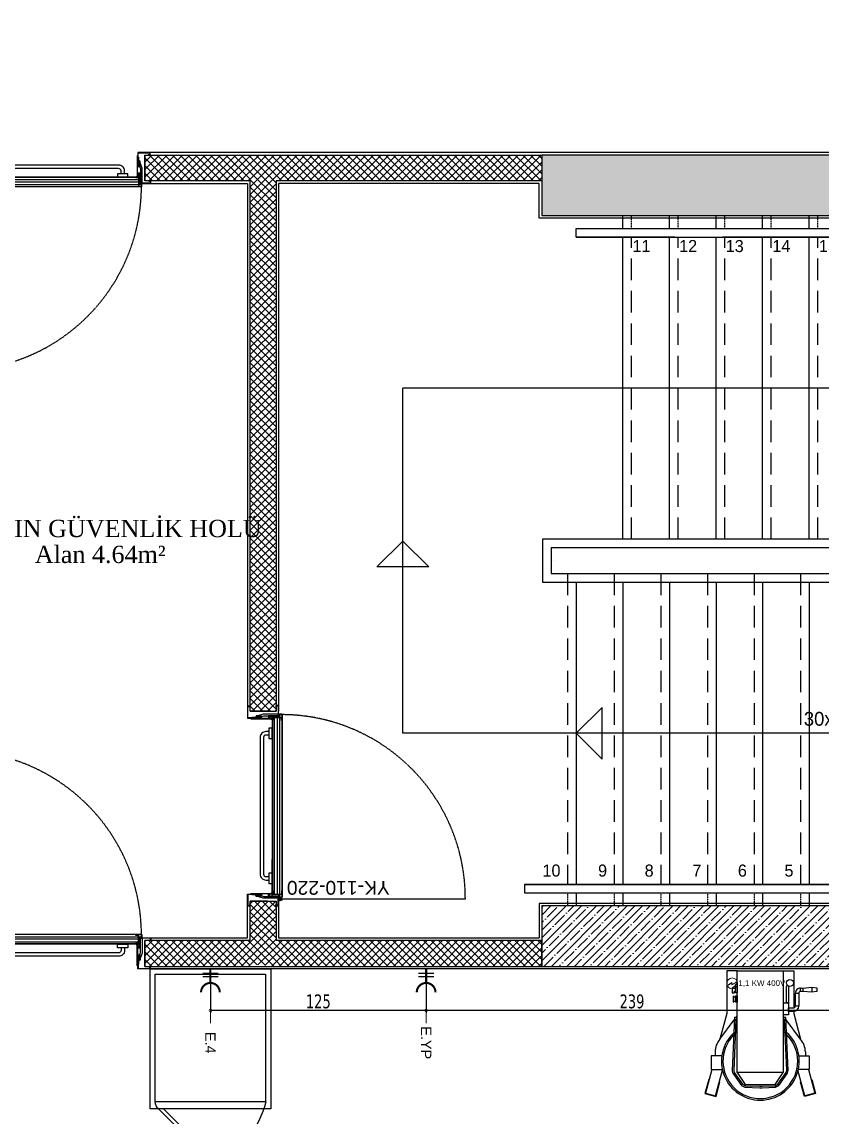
# Model space of a CAD drawing. Header units: millimetres. Extents: x -29311 to -3405, y 28913 to 42880.
# Drawn here: x -7176 to -6712, y 39760 to 40395 of the extents above; entities that cross this region are included whole.
import ezdxf
from ezdxf.enums import TextEntityAlignment as Align

# ---------------------------------------------------------------- set-up
doc = ezdxf.new("R2010")
doc.units = ezdxf.units.MM
doc.linetypes.add('HIDDEN', pattern=[0.375, 0.25, -0.125])
doc.linetypes.add('HIDDEN2', pattern=[0.1875, 0.125, -0.0625])
for name, color, linetype in [('1.2 mm sac', 7, 'Continuous'), ('A-BA', 1, 'Continuous'), ('A-DUVAR', 53, 'Continuous'), ('A-DUVAR-ALCIPAN', 9, 'Continuous'), ('A-DUVAR-TARAMA', 251, 'Continuous'), ('A-KAPI', 214, 'Continuous'), ('A-KAPI-AKSESUAR', 206, 'Continuous'), ('A-KAPI-METAL', 84, 'Continuous'), ('A-KAPI-PROFIL', 206, 'Continuous'), ('A-KORKULUK-KUPESTE', 206, 'Continuous'), ('A-MERDIVEN', 125, 'Continuous'), ('A-SIVA-IC', 97, 'Continuous'), ('A-YALITIM-ISI', 251, 'BATTING'), ('A-YAZI', 136, 'Continuous'), ('Kıtc-002 Çizgi', 7, 'Continuous'), ('Kıtc-011 Elk Tes Yazı 001', 1, 'Continuous'), ('Kıtc-014 Elk Tes İşaretler', 1, 'Continuous'), ('level', 10, 'Continuous'), ('stair', 3, 'Continuous'), ('symbol', 8, 'Continuous'), ('trace_down', 8, 'HIDDEN2'), ('yazı2', 9, 'Continuous')]:
    doc.layers.add(name, color=color, linetype=linetype)
for name, color, linetype, lineweight in [('BA_wall_gyps', 45, 'Continuous', 9), ('tarama-betonarme', 252, 'Continuous', 13), ('TES_ELK', 230, 'Continuous', 25)]:
    doc.layers.add(name, color=color, linetype=linetype, lineweight=lineweight)
doc.styles.add('antet', font='arial.ttf', dxfattribs={"oblique": 15, "height": 2.75})
doc.styles.add('Dimension Text', font='tahoma.ttf', dxfattribs={"width": 0.8})
doc.styles.add('HA_SMART', font='')
doc.styles.get("Standard").update_dxf_attribs({"font": 'arial.ttf'})
doc.styles.add('TESNO', font='romandtw.shx', dxfattribs={"height": 0.8})
doc.styles.add('YAZ', font='times.ttf', dxfattribs={"height": 0.12})
doc.styles.get('HA_SMART').set_extended_font_data('Sakkal Majalla')
doc.linetypes.add('BATTING', pattern='A,0.00254,-2.54,[134,ltypeshp.shx,S=2.54,R=0,X=-2.54,Y=0],-5.08,[134,ltypeshp.shx,S=2.54,R=180,X=2.54,Y=0],-2.54', length=10.16254)
doc.dimstyles.new('AYG-OLCU 1 to 2', dxfattribs={"dimtxt": 4, "dimasz": 3, "dimexe": 1.5, "dimexo": 1, "dimgap": 1, "dimtad": 1, "dimdec": 0, "dimdsep": 46, "dimtxsty": 'Dimension Text', "dimblk": 'DOTSMALL', "dimcen": 0, "dimclrd": 256, "dimclre": 256, "dimclrt": 256, "dimadec": 0, "dimazin": 0, "dimtfac": 1, "dimtdec": 0, "dimtofl": 0, "dimtmove": 1, "dimatfit": 3, "dimfxl": 1, "dimarcsym": 0})
pattern_1 = [(45, (-57572.966, 54657.0166), (-4.4194174, 4.4194174), []), (45, (-57568.547, 54657.0166), (-4.4194174, 4.4194174), [7.8125, -1.5625, 0, -1.5625])]
pattern_2 = [(45, (-57572.9662, 58858.546), (-2.2097087, 2.2097087), []), (135, (-57572.9662, 58858.546), (-2.2097087, -2.2097087), [])]

# ---------------------------------------------------------------- blocks, each defined once
blk = doc.blocks.new('KAPIYANGIN')
at = {"color": 8, "linetype": 'HIDDEN'}
blk.add_lwpolyline([(85085.65, 20208.57), (85192.35, 20208.57, 0.411438), (85086.66, 20315.27, 0.002371), (85085.65, 20315.28)], format="xyb", dxfattribs=at)
for radius in [1, 0.5, 0.4]:
    blk.add_circle((85085.12, 20208.45), radius)
at = {"linetype": 'ByBlock', "ltscale": 12}
blk.add_arc((85080.61, 20211.14), 0.0345, 188.58359, 255.41337, dxfattribs=at)
at = {"layer": '1.2 mm sac', "color": 0}
blk.add_line((85084.38, 20211.1), (85080.6, 20211.1), dxfattribs=at)
at = {"layer": 'A-DUVAR'}
for points in [[(85077.62, 20317.25), (85067.62, 20317.25)], [(85077.62, 20207.25), (85067.62, 20207.25)]]:
    blk.add_lwpolyline(points, dxfattribs=at)
at = {"layer": 'A-DUVAR-ALCIPAN', "linetype": 'ByBlock', "ltscale": 12}
for p, q in [((85081.77, 20211.3), (85081.77, 20313.6)), ((85084.77, 20211.3), (85084.77, 20315.3))]:
    blk.add_line(p, q, dxfattribs=at)
at = {"layer": 'A-KAPI-AKSESUAR', "ltscale": 12}
for points in [[(85078.42, 20305.45), (85076.82, 20305.45, 0.414214), (85073.42, 20302.05), (85073.42, 20222.85, 0.414214), (85076.82, 20219.45), (85078.42, 20219.45)], [(85078.42, 20303.45), (85076.82, 20303.45, 0.414214), (85075.42, 20302.05), (85075.42, 20222.85, 0.414214), (85076.82, 20221.45), (85078.42, 20221.45)]]:
    blk.add_lwpolyline(points, format="xyb", dxfattribs=at)
for points in [[(85080.42, 20301.45), (85080.42, 20307.45), (85078.42, 20307.45), (85078.42, 20301.45)], [(85080.42, 20217.45), (85080.42, 20223.45), (85078.42, 20223.45), (85078.42, 20217.45)]]:
    blk.add_lwpolyline(points, close=True, dxfattribs=at)
at = {"layer": 'A-KAPI-METAL'}
for p, q in [((85084.22, 20315.37), (85084.22, 20314.01)), ((85086.04, 20315.45), (85084.3, 20315.45)), ((85086.12, 20315.37), (85086.12, 20209.53)), ((85080.42, 20313.87), (85080.42, 20215.81)), ((85084.35, 20313.95), (85080.5, 20313.95)), ((85080.57, 20313.8), (85085.97, 20313.8)), ((85080.57, 20313.8), (85080.57, 20311.8)), ((85080.57, 20313.8), (85080.57, 20213.1)), ((85080.77, 20311.8), (85080.57, 20311.8)), ((85080.77, 20313.6), (85085.77, 20313.6)), ((85080.77, 20313.6), (85080.77, 20311.8)), ((85084.22, 20314.01), (85084.37, 20314.01)), ((85084.37, 20313.99), (85084.37, 20315.3)), ((85085.97, 20315.3), (85084.37, 20315.3)), ((85084.37, 20315.26), (85084.52, 20315.26)), ((85084.52, 20315.26), (85084.52, 20313.89)), ((85084.77, 20315.3), (85085.97, 20315.3)), ((85085.77, 20311.8), (85085.77, 20313.6)), ((85085.97, 20311.8), (85085.77, 20311.8)), ((85085.97, 20315.3), (85085.97, 20209.6)), ((85085.97, 20313.8), (85085.97, 20311.8)), ((85080.42, 20211.03), (85080.42, 20231.28)), ((85084.35, 20210.95), (85080.5, 20210.95)), ((85080.57, 20213.1), (85080.77, 20213.1)), ((85080.57, 20211.1), (85080.57, 20213.1)), ((85080.57, 20211.1), (85085.97, 20211.1)), ((85080.77, 20213.1), (85080.77, 20211.3)), ((85080.77, 20211.3), (85085.77, 20211.3)), ((85084.22, 20209.53), (85084.22, 20210.89)), ((85084.22, 20210.89), (85084.37, 20210.89)), ((85086.04, 20209.45), (85084.3, 20209.45)), ((85084.37, 20210.91), (85084.37, 20209.6)), ((85084.37, 20209.65), (85084.52, 20209.65)), ((85085.97, 20209.6), (85084.37, 20209.6)), ((85084.52, 20209.65), (85084.52, 20211.01)), ((85085.97, 20209.6), (85084.77, 20209.6)), ((85085.77, 20213.1), (85085.97, 20213.1)), ((85085.77, 20213.1), (85085.77, 20211.3)), ((85085.97, 20211.1), (85085.97, 20213.1))]:
    blk.add_line(p, q, dxfattribs=at)
for points in [[(85066.12, 20320.15), (85066.12, 20313.35, 0.414214), (85066.22, 20313.25), (85074.22, 20313.25), (85074.22, 20313.45), (85066.37, 20313.45, -0.414214), (85066.32, 20313.5), (85066.32, 20320, -0.414214), (85066.37, 20320.05), (85067.37, 20320.05, -0.414214), (85067.42, 20320), (85067.42, 20319.25), (85067.62, 20319.25), (85067.62, 20320.15, 0.414214), (85067.52, 20320.25), (85066.22, 20320.25, 0.414214)], [(85082.72, 20320.65, 0.414214), (85082.62, 20320.55), (85082.62, 20319.65), (85082.82, 20319.65), (85082.82, 20320.4, -0.414214), (85082.87, 20320.45), (85083.87, 20320.45, -0.414214), (85083.92, 20320.4), (85083.92, 20314.6, -0.414214), (85083.87, 20314.55), (85078.32, 20314.55, 0.414214), (85078.22, 20314.43), (85078.22, 20313.15, 0.414154), (85078.32, 20313.05), (85079.87, 20313.05), (85069.61, 20313.05), (85068.2, 20313.05), (85069.61, 20313.05), (85069.61, 20313.25), (85068.2, 20313.25, 1), (85068.2, 20312.85), (85079.9, 20312.85, 0.938583), (85079.87, 20313.25), (85078.47, 20313.25, -0.414214), (85078.42, 20313.3), (85078.42, 20314.3, -0.414214), (85078.47, 20314.35), (85084.02, 20314.35, 0.414214), (85084.12, 20314.45), (85084.12, 20320.55, 0.414214), (85084.02, 20320.65)], [(85066.12, 20204.35), (85066.12, 20211.15, -0.414214), (85066.22, 20211.25), (85074.22, 20211.25), (85074.22, 20211.05), (85066.37, 20211.05, 0.414214), (85066.32, 20211), (85066.32, 20204.5, 0.414214), (85066.37, 20204.45), (85067.37, 20204.45, 0.414214), (85067.42, 20204.5), (85067.42, 20205.25), (85067.62, 20205.25), (85067.62, 20204.35, -0.414214), (85067.52, 20204.25), (85066.22, 20204.25, -0.414214)], [(85082.72, 20204.25, -0.414214), (85082.62, 20204.35), (85082.62, 20205.25), (85082.82, 20205.25), (85082.82, 20204.5, 0.414214), (85082.87, 20204.45), (85083.87, 20204.45, 0.414214), (85083.92, 20204.5), (85083.92, 20209.9, 0.414214), (85083.87, 20209.95), (85078.42, 20209.95, -0.414214), (85078.32, 20210.08), (85078.32, 20211.35, -0.414154), (85078.42, 20211.45), (85079.87, 20211.45), (85069.61, 20211.45), (85068.2, 20211.45), (85069.61, 20211.45), (85069.61, 20211.25), (85068.2, 20211.25, -1), (85068.2, 20211.65), (85079.9, 20211.65, -0.938583), (85079.87, 20211.25), (85078.57, 20211.25, 0.414214), (85078.52, 20211.2), (85078.52, 20210.21, 0.414214), (85078.57, 20210.15), (85084.02, 20210.15, -0.414214), (85084.12, 20210.05), (85084.12, 20204.35, -0.414214), (85084.02, 20204.25)]]:
    blk.add_lwpolyline(points, format="xyb", close=True, dxfattribs=at)
for centre, radius, start, end in [((85084.3, 20315.37), 0.08, 90, 180), ((85086.04, 20315.37), 0.08, 0, 90), ((85080.5, 20313.87), 0.08, 90, 180), ((85084.33, 20314), 0.0478, 295.17194, 356.10948), ((85084.44, 20313.88), 0.0816, 267.71483, 4.03809), ((85080.5, 20211.03), 0.08, 180, 270), ((85084.3, 20209.53), 0.08, 180, 270), ((85084.33, 20210.91), 0.0478, 3.89052, 64.82806), ((85084.44, 20211.02), 0.0816, 355.96191, 92.28517), ((85086.04, 20209.53), 0.08, 270, 0)]:
    blk.add_arc(centre, radius, start, end, dxfattribs=at)
at = {"layer": 'A-KAPI-PROFIL'}
for points in [[(85075.22, 20315.61), (85072.17, 20314.51), (85071.11, 20314.51), (85071.11, 20313.51), (85072.34, 20313.51), (85075.56, 20314.66), (85083.92, 20314.66), (85083.92, 20315.61)], [(85075.22, 20208.9), (85072.17, 20210), (85071.11, 20210), (85071.11, 20211), (85072.34, 20211), (85075.56, 20209.84), (85083.92, 20209.84), (85083.92, 20208.9)]]:
    blk.add_lwpolyline(points, close=True, dxfattribs=at)
for points in [[(85068.8, 20313.61), (85068.8, 20313.51), (85070.37, 20313.51), (85071.73, 20314.29), (85074.11, 20314.29), (85074.11, 20313.59), (85074.21, 20313.59), (85074.21, 20314.39), (85071.71, 20314.39), (85070.35, 20313.61), (85068.8, 20313.61)], [(85068.8, 20210.9), (85068.8, 20211), (85070.37, 20211), (85071.73, 20210.21), (85074.11, 20210.21), (85074.11, 20210.91), (85074.21, 20210.91), (85074.21, 20210.11), (85071.71, 20210.11), (85070.35, 20210.9), (85068.8, 20210.9)]]:
    blk.add_lwpolyline(points, dxfattribs=at)
at = {"layer": 'A-KAPI-PROFIL', "color": 8}
for points in [[(85079.05, 20314.33, 0.414214), (85078.85, 20314.13), (85078.85, 20313.48, 0.414214), (85079.05, 20313.28), (85080.07, 20313.28), (85080.07, 20312.82), (85079.93, 20312.82, 1), (85079.93, 20312.62), (85080.22, 20312.62, 0.414214), (85080.32, 20312.72), (85080.32, 20313.85), (85080.32, 20314.13, 0.414214), (85080.12, 20314.33)], [(85079.05, 20211.23, 0.414214), (85078.85, 20211.03), (85078.85, 20210.38, 0.414214), (85079.05, 20210.18), (85080.12, 20210.18, 0.414214), (85080.32, 20210.38), (85080.32, 20211.78, 0.414214), (85080.22, 20211.88), (85079.93, 20211.88, 1), (85079.93, 20211.68), (85080.07, 20211.68), (85080.07, 20211.23)]]:
    blk.add_lwpolyline(points, format="xyb", close=True, dxfattribs=at)
at = {"layer": 'A-YALITIM-ISI', "linetype": 'BATTING', "ltscale": 0.001}
blk.add_line((85083.27, 20313.6), (85083.27, 20211.3), dxfattribs=at)
at = {"layer": 'DEFPOINTS', "linetype": 'ByBlock', "ltscale": 12}
for p, q in [((85067.62, 20317.25), (85082.62, 20317.25)), ((85067.62, 20207.25), (85082.62, 20207.25))]:
    blk.add_line(p, q, dxfattribs=at)
at = {"layer": 'level', "insert": (85088.92, 20210.94), "char_height": 8, "width": 57.5362, "attachment_point": 3, "rotation": 180}
blk.add_mtext('YK-110-220', dxfattribs=at)
blk = doc.blocks.new('YANGIN KAPISII')
at = {"color": 8, "linetype": 'HIDDEN'}
blk.add_lwpolyline([(84749.46, 15361.45), (84749.46, 15468.15, -0.411438), (84856.16, 15362.46, -0.002371), (84856.17, 15361.45)], format="xyb", dxfattribs=at)
for radius in [1, 0.5, 0.4]:
    blk.add_circle((84749.34, 15360.92), radius)
at = {"linetype": 'ByBlock', "ltscale": 12}
blk.add_arc((84752.03, 15356.41), 0.0345, 194.58663, 261.41641, dxfattribs=at)
at = {"layer": '1.2 mm sac', "color": 0}
blk.add_line((84751.99, 15360.18), (84751.99, 15356.4), dxfattribs=at)
at = {"layer": 'A-DUVAR'}
for points in [[(84748.14, 15353.42), (84748.14, 15343.42)], [(84858.14, 15353.42), (84858.14, 15343.42)]]:
    blk.add_lwpolyline(points, dxfattribs=at)
at = {"layer": 'A-DUVAR-ALCIPAN', "linetype": 'ByBlock', "ltscale": 12}
for p, q in [((84752.19, 15360.57), (84856.19, 15360.57)), ((84752.19, 15357.57), (84854.49, 15357.57))]:
    blk.add_line(p, q, dxfattribs=at)
at = {"layer": 'A-KAPI-AKSESUAR', "ltscale": 12}
for points in [[(84758.34, 15356.22), (84764.34, 15356.22), (84764.34, 15354.22), (84758.34, 15354.22)], [(84842.34, 15356.22), (84848.34, 15356.22), (84848.34, 15354.22), (84842.34, 15354.22)]]:
    blk.add_lwpolyline(points, close=True, dxfattribs=at)
for points in [[(84846.34, 15354.22), (84846.34, 15352.62, -0.414214), (84842.94, 15349.22), (84763.74, 15349.22, -0.414214), (84760.34, 15352.62), (84760.34, 15354.22)], [(84844.34, 15354.22), (84844.34, 15352.62, -0.414214), (84842.94, 15351.22), (84763.74, 15351.22, -0.414214), (84762.34, 15352.62), (84762.34, 15354.22)]]:
    blk.add_lwpolyline(points, format="xyb", dxfattribs=at)
at = {"layer": 'A-KAPI-METAL'}
for p, q in [((84750.34, 15361.84), (84750.34, 15360.1)), ((84856.26, 15361.92), (84750.42, 15361.92)), ((84856.19, 15361.77), (84750.49, 15361.77)), ((84750.49, 15361.77), (84750.49, 15360.57)), ((84750.49, 15361.77), (84750.49, 15360.17)), ((84750.54, 15360.17), (84750.54, 15360.32)), ((84750.54, 15360.32), (84751.91, 15360.32)), ((84751.99, 15356.37), (84751.99, 15361.77)), ((84751.99, 15361.77), (84753.99, 15361.77)), ((84752.19, 15356.57), (84752.19, 15361.57)), ((84753.99, 15361.57), (84752.19, 15361.57)), ((84753.99, 15361.57), (84753.99, 15361.77)), ((84854.69, 15361.77), (84852.69, 15361.77)), ((84852.69, 15361.77), (84852.69, 15361.57)), ((84852.69, 15361.57), (84854.49, 15361.57)), ((84854.49, 15356.57), (84854.49, 15361.57)), ((84854.69, 15356.37), (84854.69, 15361.77)), ((84856.15, 15360.32), (84854.78, 15360.32)), ((84856.15, 15360.17), (84856.15, 15360.32)), ((84856.19, 15360.57), (84856.19, 15361.77)), ((84856.19, 15361.77), (84856.19, 15360.17)), ((84856.34, 15361.84), (84856.34, 15360.1)), ((84750.42, 15360.02), (84751.78, 15360.02)), ((84751.8, 15360.17), (84750.49, 15360.17)), ((84751.78, 15360.02), (84751.78, 15360.17)), ((84751.84, 15360.15), (84751.84, 15356.3)), ((84751.92, 15356.22), (84772.17, 15356.22)), ((84751.99, 15356.37), (84753.99, 15356.37)), ((84753.99, 15356.57), (84752.19, 15356.57)), ((84753.99, 15356.37), (84753.99, 15356.57)), ((84854.69, 15356.37), (84753.99, 15356.37)), ((84854.76, 15356.22), (84756.71, 15356.22)), ((84854.49, 15356.57), (84852.69, 15356.57)), ((84852.69, 15356.57), (84852.69, 15356.37)), ((84854.69, 15356.37), (84852.69, 15356.37)), ((84854.84, 15360.15), (84854.84, 15356.3)), ((84854.88, 15360.17), (84856.19, 15360.17)), ((84854.9, 15360.02), (84854.9, 15360.17)), ((84856.26, 15360.02), (84854.9, 15360.02))]:
    blk.add_line(p, q, dxfattribs=at)
for points in [[(84745.14, 15358.52, 0.414214), (84745.24, 15358.42), (84746.14, 15358.42), (84746.14, 15358.62), (84745.39, 15358.62, -0.414214), (84745.34, 15358.67), (84745.34, 15359.67, -0.414214), (84745.39, 15359.72), (84750.79, 15359.72, -0.414214), (84750.84, 15359.67), (84750.84, 15354.22, 0.414214), (84750.97, 15354.12), (84752.24, 15354.12, 0.414154), (84752.34, 15354.22), (84752.34, 15355.67), (84752.34, 15345.41), (84752.34, 15344), (84752.34, 15345.41), (84752.14, 15345.41), (84752.14, 15344, 1), (84752.54, 15344), (84752.54, 15355.7, 0.938583), (84752.14, 15355.67), (84752.14, 15354.37, -0.414214), (84752.09, 15354.32), (84751.1, 15354.32, -0.414214), (84751.04, 15354.37), (84751.04, 15359.82, 0.414214), (84750.94, 15359.92), (84745.24, 15359.92, 0.414214), (84745.14, 15359.82)], [(84861.54, 15358.52, -0.414214), (84861.44, 15358.42), (84860.54, 15358.42), (84860.54, 15358.62), (84861.29, 15358.62, 0.414214), (84861.34, 15358.67), (84861.34, 15359.67, 0.414214), (84861.29, 15359.72), (84855.49, 15359.72, 0.414214), (84855.44, 15359.67), (84855.44, 15354.12, -0.414214), (84855.32, 15354.02), (84854.04, 15354.02, -0.414154), (84853.94, 15354.12), (84853.94, 15355.67), (84853.94, 15345.41), (84853.94, 15344), (84853.94, 15345.41), (84854.14, 15345.41), (84854.14, 15344, -1), (84853.74, 15344), (84853.74, 15355.7, -0.938583), (84854.14, 15355.67), (84854.14, 15354.27, 0.414214), (84854.19, 15354.22), (84855.19, 15354.22, 0.414214), (84855.24, 15354.27), (84855.24, 15359.82, -0.414214), (84855.34, 15359.92), (84861.44, 15359.92, -0.414214), (84861.54, 15359.82)], [(84745.24, 15341.92), (84752.04, 15341.92, 0.414214), (84752.14, 15342.02), (84752.14, 15350.01), (84751.94, 15350.01), (84751.94, 15342.17, -0.414214), (84751.89, 15342.12), (84745.39, 15342.12, -0.414214), (84745.34, 15342.17), (84745.34, 15343.17, -0.414214), (84745.39, 15343.22), (84746.14, 15343.22), (84746.14, 15343.42), (84745.24, 15343.42, 0.414214), (84745.14, 15343.32), (84745.14, 15342.02, 0.414214)], [(84861.04, 15341.92), (84854.24, 15341.92, -0.414214), (84854.14, 15342.02), (84854.14, 15350.01), (84854.34, 15350.01), (84854.34, 15342.17, 0.414214), (84854.39, 15342.12), (84860.89, 15342.12, 0.414214), (84860.94, 15342.17), (84860.94, 15343.17, 0.414214), (84860.89, 15343.22), (84860.14, 15343.22), (84860.14, 15343.42), (84861.04, 15343.42, -0.414214), (84861.14, 15343.32), (84861.14, 15342.02, -0.414214)]]:
    blk.add_lwpolyline(points, format="xyb", close=True, dxfattribs=at)
for centre, radius, start, end in [((84750.42, 15361.84), 0.08, 90, 180), ((84751.91, 15360.24), 0.0816, 357.71483, 94.03809), ((84854.77, 15360.24), 0.0816, 85.96191, 182.28517), ((84856.26, 15361.84), 0.08, 0, 90), ((84750.42, 15360.1), 0.08, 180, 270), ((84751.8, 15360.13), 0.0478, 25.17194, 86.10948), ((84751.92, 15356.3), 0.08, 180, 270), ((84854.76, 15356.3), 0.08, 270, 0), ((84854.89, 15360.13), 0.0478, 93.89052, 154.82806), ((84856.26, 15360.1), 0.08, 270, 0)]:
    blk.add_arc(centre, radius, start, end, dxfattribs=at)
at = {"layer": 'A-KAPI-PROFIL'}
for points in [[(84749.79, 15351.02), (84750.89, 15347.97), (84750.89, 15346.91), (84751.89, 15346.91), (84751.89, 15348.14), (84750.73, 15351.36), (84750.73, 15359.72), (84749.79, 15359.72)], [(84856.5, 15351.02), (84855.4, 15347.97), (84855.4, 15346.91), (84854.4, 15346.91), (84854.4, 15348.14), (84855.56, 15351.36), (84855.56, 15359.72), (84856.5, 15359.72)]]:
    blk.add_lwpolyline(points, close=True, dxfattribs=at)
at = {"layer": 'A-KAPI-PROFIL', "color": 8}
for points in [[(84752.12, 15354.85, -0.414214), (84751.92, 15354.65), (84751.27, 15354.65, -0.414214), (84751.07, 15354.85), (84751.07, 15355.92, -0.414214), (84751.27, 15356.12), (84752.67, 15356.12, -0.414214), (84752.77, 15356.02), (84752.77, 15355.72, -1), (84752.57, 15355.72), (84752.57, 15355.87), (84752.12, 15355.87)], [(84855.22, 15354.85, -0.414214), (84855.02, 15354.65), (84854.37, 15354.65, -0.414214), (84854.17, 15354.85), (84854.17, 15355.87), (84853.72, 15355.87), (84853.72, 15355.72, -1), (84853.52, 15355.72), (84853.52, 15356.02, -0.414214), (84853.62, 15356.12), (84854.74, 15356.12), (84855.02, 15356.12, -0.414214), (84855.22, 15355.92)]]:
    blk.add_lwpolyline(points, format="xyb", close=True, dxfattribs=at)
at = {"layer": 'A-KAPI-PROFIL'}
for points in [[(84751.79, 15344.6), (84751.89, 15344.6), (84751.89, 15346.17), (84751.11, 15347.53), (84751.11, 15349.91), (84751.81, 15349.91), (84751.81, 15350.01), (84751.01, 15350.01), (84751.01, 15347.51), (84751.79, 15346.15), (84751.79, 15344.6)], [(84854.5, 15344.6), (84854.4, 15344.6), (84854.4, 15346.17), (84855.18, 15347.53), (84855.18, 15349.91), (84854.48, 15349.91), (84854.48, 15350.01), (84855.28, 15350.01), (84855.28, 15347.51), (84854.5, 15346.15), (84854.5, 15344.6)]]:
    blk.add_lwpolyline(points, dxfattribs=at)
at = {"layer": 'A-YALITIM-ISI', "linetype": 'BATTING', "ltscale": 0.001}
blk.add_line((84854.49, 15359.07), (84752.19, 15359.07), dxfattribs=at)
at = {"layer": 'DEFPOINTS', "linetype": 'ByBlock', "ltscale": 12}
for p, q in [((84748.14, 15343.42), (84748.14, 15358.42)), ((84858.14, 15343.42), (84858.14, 15358.42))]:
    blk.add_line(p, q, dxfattribs=at)
at = {"layer": 'level', "insert": (84751.83, 15364.72), "char_height": 8, "width": 13.9869, "attachment_point": 9, "rotation": 270}
blk.add_mtext('YK-110-220', dxfattribs=at)
blk = doc.blocks.new('oking')
at = {"layer": 'symbol'}
for p, q in [((99299.11, 28222.37), (99299.11, 28192.37)), ((99299.11, 28222.37), (99314.11, 28207.37)), ((99314.11, 28207.37), (99299.11, 28192.37))]:
    blk.add_line(p, q, dxfattribs=at)
blk = doc.blocks.new('3r3')
at = {"layer": 'A-KORKULUK-KUPESTE'}
for p, q in [((1081, 223.75), (1081, 228.75)), ((1138, 223.75), (1081, 223.75)), ((1381, 223.75), (1166, 223.75)), ((1051, -151.25), (1051, -156.25)), ((1351, -151.25), (1051, -151.25))]:
    blk.add_line(p, q, dxfattribs=at)
for points in [[(1081, 228.75), (1381, 228.75)], [(1081, 223.75), (1381, 223.75)], [(1051, -151.25), (1351, -151.25)], [(1051, -156.25), (1351, -156.25)]]:
    blk.add_lwpolyline(points, dxfattribs=at)
for points in [[(1061.5, 23.75), (1370.5, 23.75), (1370.5, 48.75), (1061.5, 48.75)], [(1066.5, 28.75), (1365.5, 28.75), (1365.5, 43.75), (1066.5, 43.75)]]:
    blk.add_lwpolyline(points, close=True, dxfattribs=at)
at = {"layer": 'A-MERDIVEN'}
for p, q in [((1108, 228.75), (1108, 236.25)), ((1135, 228.75), (1135, 236.25)), ((1162, 228.75), (1162, 236.25)), ((1108, 48.75), (1108, 223.75)), ((1135, 48.75), (1135, 223.75)), ((1162, 48.75), (1162, 223.75)), ((1189, 48.75), (1189, 223.75)), ((1216, 48.75), (1216, 223.75)), ((1081, 23.75), (1081, -151.25)), ((1108, 23.75), (1108, -151.25)), ((1135, 23.75), (1135, -151.25)), ((1162, 23.75), (1162, -151.25)), ((1189, 23.75), (1189, -151.25)), ((1216, 23.75), (1216, -151.25)), ((1081, -156.25), (1081, -163.75)), ((1108, -156.25), (1108, -163.75)), ((1135, -156.25), (1135, -163.75)), ((1162, -156.25), (1162, -163.75)), ((1189, -156.25), (1189, -163.75)), ((1216, -156.25), (1216, -163.75))]:
    blk.add_line(p, q, dxfattribs=at)
at = {"layer": 'stair'}
blk.add_line((1068, 36.25), (1068, 36.25), dxfattribs=at)
at = {"layer": 'symbol'}
for p, q in [((980.5, -63.75), (980.5, 136.25)), ((1451.19, 136.25), (980.5, 136.25)), ((1451.19, -63.75), (980.5, -63.75))]:
    blk.add_line(p, q, dxfattribs=at)
at = {"layer": 'trace_down'}
for p, q in [((1113, 228.75), (1113, 236.25)), ((1113, 228.75), (1113, 236.25)), ((1140, 228.75), (1140, 236.25)), ((1167, 228.75), (1167, 236.25)), ((1194, 228.75), (1194, 236.25)), ((1221, 228.75), (1221, 236.25)), ((1076, -156.25), (1076, -163.75)), ((1103, -156.25), (1103, -163.75)), ((1130, -156.25), (1130, -163.75)), ((1157, -156.25), (1157, -163.75)), ((1184, -156.25), (1184, -163.75)), ((1211, -156.25), (1211, -163.75))]:
    blk.add_line(p, q, dxfattribs=at)
at = {"layer": 'trace_down', "ltscale": 100}
for p, q in [((1189, 228.75), (1189, 236.25)), ((1216, 228.75), (1216, 236.25)), ((1113, 48.75), (1113, 223.75)), ((1140, 48.75), (1140, 223.75)), ((1167, 48.75), (1167, 223.75)), ((1194, 48.75), (1194, 223.75)), ((1221, 48.75), (1221, 223.75)), ((1076, 28.75), (1076, -151.25)), ((1103, 28.75), (1103, -151.25)), ((1130, 28.75), (1130, -151.25)), ((1157, 28.75), (1157, -151.25)), ((1184, 28.75), (1184, -151.25)), ((1211, 28.75), (1211, -151.25))]:
    blk.add_line(p, q, dxfattribs=at)
at = {"layer": 'symbol', "xscale": -1, "rotation": 270}
blk.add_blockref('oking', (-27226.87, -99266.51), dxfattribs=at)
at = {"layer": 'symbol', "rotation": 180}
blk.add_blockref('oking', (100395.11, 28143.62), dxfattribs=at)
at = {"layer": 'yazı2', "attachment_point": 3, "style": 'HA_SMART'}
for s, insert, char_height, width in [('12', (1151.03, 222.03), 7, 10.5859), ('13', (1178.03, 222.03), 7, 10.5859), ('11', (1124.03, 222.03), 7, 10.5859), ('14', (1205.03, 222.03), 7, 10.5859), ('15', (1232.03, 222.03), 7, 10.5859), ('30x27x16.6', (1268.18, -51.35), 8, 63.7114), ('10', (1071.84, -139.77), 7, 10.5859), ('9', (1098.84, -139.77), 7, 10.5859), ('8', (1125.84, -139.77), 7, 10.5859), ('7', (1153.51, -139.77), 7, 10.5859), ('6', (1179.84, -139.77), 7, 10.5859), ('5', (1206.84, -139.77), 7, 10.5859)]:
    blk.add_mtext(s, dxfattribs=dict(at, insert=insert, char_height=char_height, width=width))
blk = doc.blocks.new('A$C29431E44')
at = {"layer": 'Kıtc-014 Elk Tes İşaretler', "linetype": 'Continuous', "lineweight": 0}
for p, q in [((2.9, 3.66), (0.96, 2.3)), ((0.96, 2.3), (1, 2.21)), ((1, 2.21), (2.81, 3.48)), ((2.81, 3.48), (2.9, 2.31)), ((3, 2.49), (2.9, 3.66)), ((2.9, 2.31), (5.24, 3.52)), ((5.18, 3.62), (3, 2.49)), ((5.66, 3.81), (5.09, 3.77)), ((5.09, 3.77), (5.17, 3.64)), ((5.17, 3.64), (5.34, 3.36)), ((5.24, 3.52), (5.19, 3.62)), ((5.34, 3.36), (5.66, 3.81))]:
    blk.add_line(p, q, dxfattribs=at)
blk.add_circle((3.16, 3.16), 3.16, dxfattribs=at)
blk = doc.blocks.new('A$C0462114B')
at = {"layer": 'Kıtc-002 Çizgi'}
for p, q in [((47.17, 56.39), (47.17, 65.69)), ((48.32, 65.34), (48.32, 56.39)), ((61.89, 65.33), (61.89, 62.47)), ((48.32, 56.39), (47.17, 56.39)), ((8.68, 35.27), (17, 46.43)), ((18.03, 47.81), (18.61, 48.58)), ((45.95, 47.84), (45.39, 48.58)), ((46.94, 47.84), (45.39, 47.84)), ((46.08, 46.94), (45.39, 46.94)), ((55.32, 35.27), (47, 46.43)), ((5.81, 27.91), (5.81, 25.71)), ((58.19, 27.91), (58.19, 25.71)), ((2.18, 11.99), (0, 3.77)), ((2.47, 11.91), (2.18, 11.99)), ((6.38, 2.07), (8.57, 10.3)), ((8.57, 10.3), (8.28, 10.37)), ((55.43, 10.3), (55.72, 10.37)), ((57.62, 2.07), (55.43, 10.3)), ((61.53, 11.91), (61.82, 11.99)), ((61.82, 11.99), (64, 3.77)), ((0, 3.77), (6.38, 2.07)), ((64, 3.77), (57.62, 2.07))]:
    blk.add_line(p, q, dxfattribs=at)
for points in [[(18.61, 74.81), (12.61, 74.81), (12.61, 50.09), (8.68, 35.27)], [(45.39, 74.81), (51.39, 74.81), (51.39, 53.39)], [(17.62, 65.85), (17.32, 65.85), (15.72, 64.83), (15.72, 62.15), (17.12, 62.15), (17.12, 63.15), (17.62, 63.15)], [(47.17, 65.69), (47.66, 66.61)], [(48.67, 65.97), (48.32, 65.34)], [(56.69, 64.85), (61.89, 65.33), (64.75, 64.95), (64.75, 62.85), (61.89, 62.47), (56.69, 62.95)], [(16.52, 59.84), (16.52, 60.3), (16.42, 60.3), (16.32, 59.6), (16.32, 57.39), (16.42, 56.69), (16.52, 56.69), (16.52, 57.15)], [(51.39, 51.39), (48.32, 51.39), (48.32, 53.39), (51.39, 53.39)], [(51.39, 51.39), (51.39, 50.09), (55.32, 35.27)], [(18.58, 47.81), (17.06, 47.8), (15.73, 17.01), (16.18, 15.58), (21.21, 8.49), (23.16, 7.45), (31.72, 7.16), (33.06, 7.16), (40.84, 7.45), (42.79, 8.49), (47.82, 15.58), (48.27, 17.11), (46.94, 47.84)], [(18.59, 46.91), (17.92, 46.91), (16.64, 17.13), (17, 15.98), (21.82, 9.19), (23.4, 8.34), (31.73, 8.07), (33.05, 8.07), (40.6, 8.34), (42.18, 9.19), (47, 15.98), (47.36, 17.22), (46.08, 46.94)], [(9.74, 25.71), (3.66, 25.71), (3.66, 17.7), (10.04, 17.7)], [(54.41, 25.71), (60.34, 25.71), (60.34, 17.7), (53.92, 17.7)], [(4.01, 17.7), (0.35, 3.93)], [(0.35, 3.93), (6.16, 2.39), (10.12, 17.3)], [(18.61, 15.99), (23.37, 8.95), (40.66, 8.95), (45.39, 15.99)], [(63.65, 3.93), (57.84, 2.39), (53.86, 17.39)], [(59.99, 17.7), (63.65, 3.93)]]:
    blk.add_lwpolyline(points, dxfattribs=at)
for points in [[(18.61, 74.81), (45.39, 74.81), (45.39, 15.99), (18.61, 15.99)], [(18.61, 62.1), (17.62, 62.1), (17.62, 66.9), (18.61, 66.9)], [(55.35, 64.9), (56.69, 64.9), (56.69, 62.9), (55.35, 62.9)], [(17.62, 57.15), (16.52, 57.15), (16.52, 59.84), (17.62, 59.84)], [(17.62, 60.31), (18.61, 60.31), (18.61, 56.67), (17.62, 56.67)], [(52.39, 61.9), (54.35, 61.9), (54.35, 54.39), (52.39, 54.39)], [(48.32, 49.44), (45.43, 49.44), (45.43, 56.39), (48.32, 56.39)]]:
    blk.add_lwpolyline(points, close=True, dxfattribs=at)
blk.add_circle((49.2, 67.9), 2, dxfattribs=at)
for centre, radius, start, end in [((55.39, 61.9), 3, 89.9995, 179.99952), ((55.35, 61.9), 1, 89.99849, 179.99857), ((51.39, 54.39), 1, 269.99854, 359.99841), ((51.34, 54.39), 3, 270.80371, 0.00729), ((32.07, 22.54), 22.56, 133.02139, 47.49328), ((32.07, 22.54), 21.66, 128.44437, 132.05468), ((32.07, 22.54), 22.56, 126.65007, 129.84542), ((32.07, 22.54), 22.56, 50.643, 53.80263), ((32.07, 22.54), 21.66, 48.47236, 52.03845), ((16.9, 27.82), 11.09, 137.8443, 179.53647), ((32.07, 22.54), 21.66, 135.50145, 45.05909), ((47.1, 27.82), 11.09, 0.46353, 42.1557)]:
    blk.add_arc(centre, radius, start, end, dxfattribs=at)
at = {"layer": 'Kıtc-014 Elk Tes İşaretler'}
blk.add_blockref('A$C29431E44', (12.61, 64.46), dxfattribs=at)
at = {"layer": 'Kıtc-011 Elk Tes Yazı 001', "insert": (19.34, 69.45), "char_height": 3.3081, "attachment_point": 1}
blk.add_mtext_dynamic_manual_height_columns('{\\f@Arial Unicode MS|b0|i0|c162|p34;1,1 KW 400V }', width=31.2688, gutter_width=50, heights=[0], dxfattribs=at)
blk = doc.blocks.new('Frenox Depo Tipi Dolpa Tek Kapı')
for p, q in [((70, 81), (0, 81)), ((0, 81), (0, 0)), ((70, 0), (70, 81)), ((0, 0), (70, 0))]:
    blk.add_line(p, q)
at = {"color": 251}
for p, q in [((67, 78), (3, 78)), ((3, 78), (3, 4)), ((67, 4), (67, 78)), ((3, 4), (67, 4))]:
    blk.add_line(p, q, dxfattribs=at)
at = {"color": 251, "linetype": 'Continuous'}
for p, q in [((2.95, 4), (67.05, 4)), ((62.22, 0), (30.17, -32.06)), ((65.05, 0), (35.11, -29.94)), ((35.11, -29.94), (30.87, -31.35)), ((30.87, -31.35), (32.29, -32.76)), ((33.7, -28.52), (35.11, -29.94)), ((30.17, -32.06), (31.58, -33.47)), ((32.29, -32.76), (31.58, -33.47))]:
    blk.add_line(p, q, dxfattribs=at)
for centre, radius, start, end in [((59.94, 18.71), 58.86, 194.47769, 239.61296), ((61.96, 4.05), 5.1, 307.40324, 359.46666)]:
    blk.add_arc(centre, radius, start, end, dxfattribs=at)
blk = doc.blocks.new('MONO')
at = {"layer": 'TES_ELK', "linetype": 'Continuous', "const_width": 16}
blk.add_lwpolyline([(170680, 1124.4), (170680, 1124.4, -1), (170680, 1268.8)], format="xyb", dxfattribs=at)
at = {"layer": 'TES_ELK', "linetype": 'Continuous'}
for points, const_width in [([(170607.8, 1196.6), (170499.5, 1196.6)], 16), ([(170534.5, 1136.6), (170534.5, 1256.6)], 10), ([(170559.5, 1136.6), (170559.5, 1256.6)], 10)]:
    blk.add_lwpolyline(points, dxfattribs=dict(at, const_width=const_width))
at = {"layer": 'TES_ELK', "lineweight": 15}
blk.add_lwpolyline([(170919.5, 1196.6), (170669.5, 1196.6)], dxfattribs=at)
at = {"layer": 'TES_ELK', "linetype": 'Continuous', "style": 'TESNO', "width": 0.7}
blk.add_attdef('ENO', text='', height=80, rotation=180, dxfattribs=at).set_placement((171069.5, 1196.6, 10), align=Align.MIDDLE)
blk = doc.blocks.new('_DotSmall')
at = {"color": 0, "linetype": 'ByBlock', "const_width": 0.5}
blk.add_lwpolyline([(-0.0625, 0, 1), (0.0625, 0, 1)], format="xyb", close=True, dxfattribs=at)
blk = doc.blocks.new('*D384')
at = {"layer": 'DEFPOINTS', "color": 0, "transparency": 16777216}
for p in [(-6941.41, 39846.27), (-6702.82, 39847.08), (-6941.41, 39822.24)]:
    blk.add_point(p, dxfattribs=at)
at = {"layer": 'TES_ELK', "lineweight": -2, "transparency": 16777216}
for p, q in [((-6941.41, 39845.27), (-6941.41, 39820.74)), ((-6702.82, 39846.08), (-6702.82, 39820.74)), ((-6702.82, 39822.24), (-6941.41, 39822.24))]:
    blk.add_line(p, q, dxfattribs=at)
at = {"layer": 'TES_ELK', "lineweight": -2, "transparency": 16777216, "xscale": 3, "yscale": 3, "zscale": 3, "rotation": 180}
blk.add_blockref('_DotSmall', (-6941.41, 39822.24), dxfattribs=at)
at = {"layer": 'TES_ELK', "lineweight": -2, "transparency": 16777216, "xscale": 3, "yscale": 3, "zscale": 3}
blk.add_blockref('_DotSmall', (-6702.82, 39822.24), dxfattribs=at)
at = {"layer": 'TES_ELK', "transparency": 16777216, "insert": (-6822.12, 39827.4), "char_height": 8, "attachment_point": 5, "style": 'Dimension Text'}
blk.add_mtext('239', dxfattribs=at)
blk = doc.blocks.new('*D385')
at = {"layer": 'DEFPOINTS', "color": 0, "transparency": 16777216}
for p in [(-7066.41, 39846.27), (-6941.41, 39846.27), (-7066.41, 39822.24)]:
    blk.add_point(p, dxfattribs=at)
at = {"layer": 'TES_ELK', "lineweight": -2, "transparency": 16777216}
for p, q in [((-7066.41, 39845.27), (-7066.41, 39820.74)), ((-6941.41, 39845.27), (-6941.41, 39820.74)), ((-6941.41, 39822.24), (-7066.41, 39822.24))]:
    blk.add_line(p, q, dxfattribs=at)
at = {"layer": 'TES_ELK', "lineweight": -2, "transparency": 16777216, "xscale": 3, "yscale": 3, "zscale": 3, "rotation": 180}
blk.add_blockref('_DotSmall', (-7066.41, 39822.24), dxfattribs=at)
at = {"layer": 'TES_ELK', "lineweight": -2, "transparency": 16777216, "xscale": 3, "yscale": 3, "zscale": 3}
blk.add_blockref('_DotSmall', (-6941.41, 39822.24), dxfattribs=at)
at = {"layer": 'TES_ELK', "transparency": 16777216, "insert": (-7003.91, 39827.4), "char_height": 8, "attachment_point": 5, "style": 'Dimension Text'}
blk.add_mtext('125', dxfattribs=at)

msp = doc.modelspace()

# ---------------------------------------------------------------- hatches: boundary and pattern name
at = {"layer": 'A-DUVAR-TARAMA'}
h = msp.add_hatch(dxfattribs=at)
h.set_pattern_fill('ANSI37', color=256, scale=25, style=0)
h.set_pattern_definition([(315, (-57572.9662, 21306.9902), (-2.2097087, -2.2097087), []), (225, (-57572.9662, 21306.9902), (-2.2097087, 2.2097087), [])])
h.paths.add_polyline_path([(-7224.41, 40317.77), (-7214.41, 40317.77), (-7214.41, 40302.77), (-7224.41, 40302.77)])
h.paths.add_polyline_path([(-7104.41, 40317.77), (-7043.41, 40317.77), (-7043.41, 40302.77), (-7104.41, 40302.77)])
h = msp.add_hatch(dxfattribs=at)
h.set_pattern_fill('ANSI37', color=256, scale=25, style=0)
h.set_pattern_definition(pattern_2)
h.paths.add_polyline_path([(-7028.41, 40317.77), (-7028.41, 40302.77), (-6874.41, 40302.77), (-6874.41, 40317.77)])
h.paths.add_polyline_path([(-7043.41, 39995.57), (-7028.41, 39995.57), (-7028.41, 40302.77), (-7028.41, 40317.77), (-7043.41, 40317.77)])
h.paths.add_polyline_path([(-7028.41, 39885.57), (-7043.41, 39885.57), (-7043.41, 39848.87), (-7028.41, 39847.77)])
h = msp.add_hatch(dxfattribs=at)
h.set_pattern_fill('ANSI37', color=256, scale=25, style=0)
h.set_pattern_definition(pattern_2)
h.paths.add_polyline_path([(-7224.41, 39847.77), (-7214.41, 39847.77), (-7214.41, 39862.77), (-7224.41, 39862.77)])
h.paths.add_polyline_path([(-7104.41, 39847.77), (-7043.41, 39847.77), (-7043.41, 39862.77), (-7104.41, 39862.77)])
h = msp.add_hatch(dxfattribs=at)
h.set_pattern_fill('ANSI37', color=256, scale=25, style=0)
h.set_pattern_definition(pattern_2)
h.paths.add_polyline_path([(-7028.41, 39847.77), (-6874.41, 39847.77), (-6874.41, 39862.77), (-7028.41, 39862.77)])
at = {"layer": 'tarama-betonarme'}
h = msp.add_hatch(dxfattribs=at)
h.set_pattern_fill('ANSI35', color=256, scale=25, style=0)
h.set_pattern_definition(pattern_1)
h.paths.add_polyline_path([(-6874.41, 40282.77), (-6570.41, 40282.77), (-6570.41, 40317.77), (-6874.41, 40317.77)])
h.paths.add_polyline_path([(-6384.41, 39847.77), (-6349.41, 39847.77), (-6349.41, 40317.77), (-6384.41, 40317.77)])
h.paths.add_polyline_path([(-5962.14, 40362.77), (-5882.14, 40362.77), (-5882.14, 40282.77), (-5962.14, 40282.77)])
h.paths.add_polyline_path([(-5962.14, 39927.77), (-5882.14, 39927.77), (-5882.14, 39847.77), (-5962.14, 39847.77)])
h.paths.add_polyline_path([(-6677.64, 41178.15), (-6597.64, 41178.15), (-6597.64, 41098.15), (-6677.64, 41098.15)])
h = msp.add_hatch(dxfattribs=at)
h.set_pattern_fill('ANSI35', color=256, scale=25, style=0)
h.set_pattern_definition(pattern_1)
h.paths.add_polyline_path([(-6564.03, 39847.77), (-6564.03, 39882.77), (-6874.41, 39882.77), (-6874.41, 39847.77)])

# ---------------------------------------------------------------- linework, layer by layer
at = {"layer": 'A-BA'}
msp.add_lwpolyline([(-6874.41, 40282.77), (-6570.41, 40282.77), (-6570.41, 40317.77), (-6874.41, 40317.77)], close=True, dxfattribs=at)
msp.add_lwpolyline([(-6564.03, 39847.77), (-6564.03, 39882.77), (-6874.41, 39882.77), (-6874.41, 39847.77), (-6564.03, 39847.77)], dxfattribs=at)
at = {"layer": 'A-DUVAR'}
for p, q in [((-7104.41, 40317.77), (-7043.41, 40317.77)), ((-7104.41, 40302.77), (-7104.41, 40317.77)), ((-7043.41, 40302.77), (-7104.41, 40302.77)), ((-7043.41, 39862.77), (-7104.41, 39862.77)), ((-7104.41, 39862.77), (-7104.41, 39847.77)), ((-6874.41, 39862.77), (-7028.41, 39862.77)), ((-6874.41, 39847.77), (-6874.41, 39862.77)), ((-7104.41, 39847.77), (-6874.41, 39847.77))]:
    msp.add_line(p, q, dxfattribs=at)
for points in [[(-7104.41, 40317.77), (-7104.41, 40302.77)], [(-7043.41, 40317.77), (-6874.41, 40317.77), (-6874.41, 40302.77), (-7028.41, 40302.77), (-7028.41, 39995.57)], [(-7043.41, 39995.57), (-7043.41, 40297.77), (-7043.41, 40297.77), (-7043.41, 40302.77)], [(-7043.41, 39995.57), (-7028.41, 39995.57)], [(-7043.41, 39862.77), (-7043.41, 39867.77), (-7043.41, 39867.77), (-7043.41, 39885.57)], [(-7043.41, 39885.57), (-7028.41, 39885.57)], [(-7028.41, 39885.57), (-7028.41, 39862.77), (-7028.41, 39862.77)], [(-7104.41, 39862.77), (-7104.41, 39847.77)], [(-6874.41, 39862.77), (-6874.41, 39847.77)]]:
    msp.add_lwpolyline(points, dxfattribs=at)
at = {"layer": 'A-SIVA-IC'}
for points in [[(-6605.39, 40319.27), (-7104.41, 40319.27)], [(-6596.14, 40319.27), (-6347.91, 40319.27), (-6347.91, 39846.27), (-7101.41, 39846.27)], [(-7104.41, 40301.27), (-7044.91, 40301.27), (-7044.91, 39995.57)], [(-6568.91, 40296.27), (-6568.91, 40281.27), (-6875.91, 40281.27), (-6875.91, 40301.27), (-7026.91, 40301.27), (-7026.91, 39995.57)], [(-6385.91, 40296.27), (-6385.91, 39932.41), (-6491.14, 39869.27), (-6562.53, 39869.27), (-6562.53, 39884.27), (-6875.91, 39884.27), (-6875.91, 39864.27)], [(-7104.41, 39864.27), (-7044.91, 39864.27), (-7044.91, 39885.57)], [(-7026.91, 39885.57), (-7026.91, 39864.27), (-6875.91, 39864.27)]]:
    msp.add_lwpolyline(points, dxfattribs=at)

# ---------------------------------------------------------------- block references
at = {"layer": 'A-KAPI', "rotation": 270}
msp.add_blockref('KAPIYANGIN', (-27421.66, 125385.39), dxfattribs=at)
at = {"layer": 'A-KAPI'}
for name, p in [('KAPIYANGIN', (-92111.04, 19678.32)), ('YANGIN KAPISII', (-91962.55, 24504.35))]:
    msp.add_blockref(name, p, dxfattribs=at)
at = {"layer": 'A-MERDIVEN'}
msp.add_blockref('3r3', (-7935.41, 40046.52), dxfattribs=at)
at = {"layer": 'BA_wall_gyps', "color": 2}
ref = msp.add_blockref('MONO', (-7156.16, 52633.73), dxfattribs=dict(at, xscale=0.075, yscale=0.075, zscale=0.075, rotation=270))
ref.add_attrib('ENO', 'E.4', dxfattribs={"layer": 'TES_ELK', "color": 1, "linetype": 'Continuous', "height": 6, "rotation": 90, "style": 'antet', "text_generation_flag": 6}).set_placement((-7066.41, 39803.52, 0.75), align=Align.MIDDLE)
ref = msp.add_blockref('MONO', (-7031.16, 52633.73), dxfattribs=dict(at, xscale=0.075, yscale=0.075, zscale=0.075, rotation=270))
ref.add_attrib('ENO', 'E.YP', dxfattribs={"layer": 'TES_ELK', "color": 1, "linetype": 'Continuous', "height": 6, "rotation": 90, "style": 'antet', "text_generation_flag": 6}).set_placement((-6941.41, 39803.52, 0.75), align=Align.MIDDLE)
at = {"layer": 'Kıtc-002 Çizgi', "lineweight": -2, "xscale": -1}
msp.add_blockref('Frenox Depo Tipi Dolpa Tek Kapı', (-7031.41, 39765.27), dxfattribs=at)
at = {"layer": 'Kıtc-002 Çizgi', "lineweight": -2}
msp.add_blockref('A$C0462114B', (-6779.82, 39770.28), dxfattribs=at)

# ---------------------------------------------------------------- texts
at = {"layer": 'A-YAZI', "style": 'YAZ'}
for s, p in [('YANGIN GÜVENLİK HOLÜ', (-7130.26, 40096.43)), ('Alan 4.64m²', (-7130.26, 40081.43))]:
    msp.add_text(s, height=10, dxfattribs=at).set_placement(p, align=Align.CENTER)

# ---------------------------------------------------------------- dimensions: what is measured, and where the dimension line sits
at = {"layer": 'TES_ELK'}
for base, p1, p2, picture, middle in [((-7066.41, 39822.24), (-6941.41, 39846.27), (-7066.41, 39846.27), '*D385', (-7003.91, 39827.4)), ((-6941.41, 39822.24), (-6702.82, 39847.08), (-6941.41, 39846.27), '*D384', (-6822.12, 39827.4))]:
    dim = msp.add_linear_dim(base=base, p1=p1, p2=p2, dimstyle='AYG-OLCU 1 to 2', override={"dimtxt": 8, "dimfxl": 30, "dimfxlon": 1}, dxfattribs=at)
    dim.commit()
    dim.dimension.update_dxf_attribs({"geometry": picture, "text_midpoint": middle})

doc.saveas('drawing.dxf')
